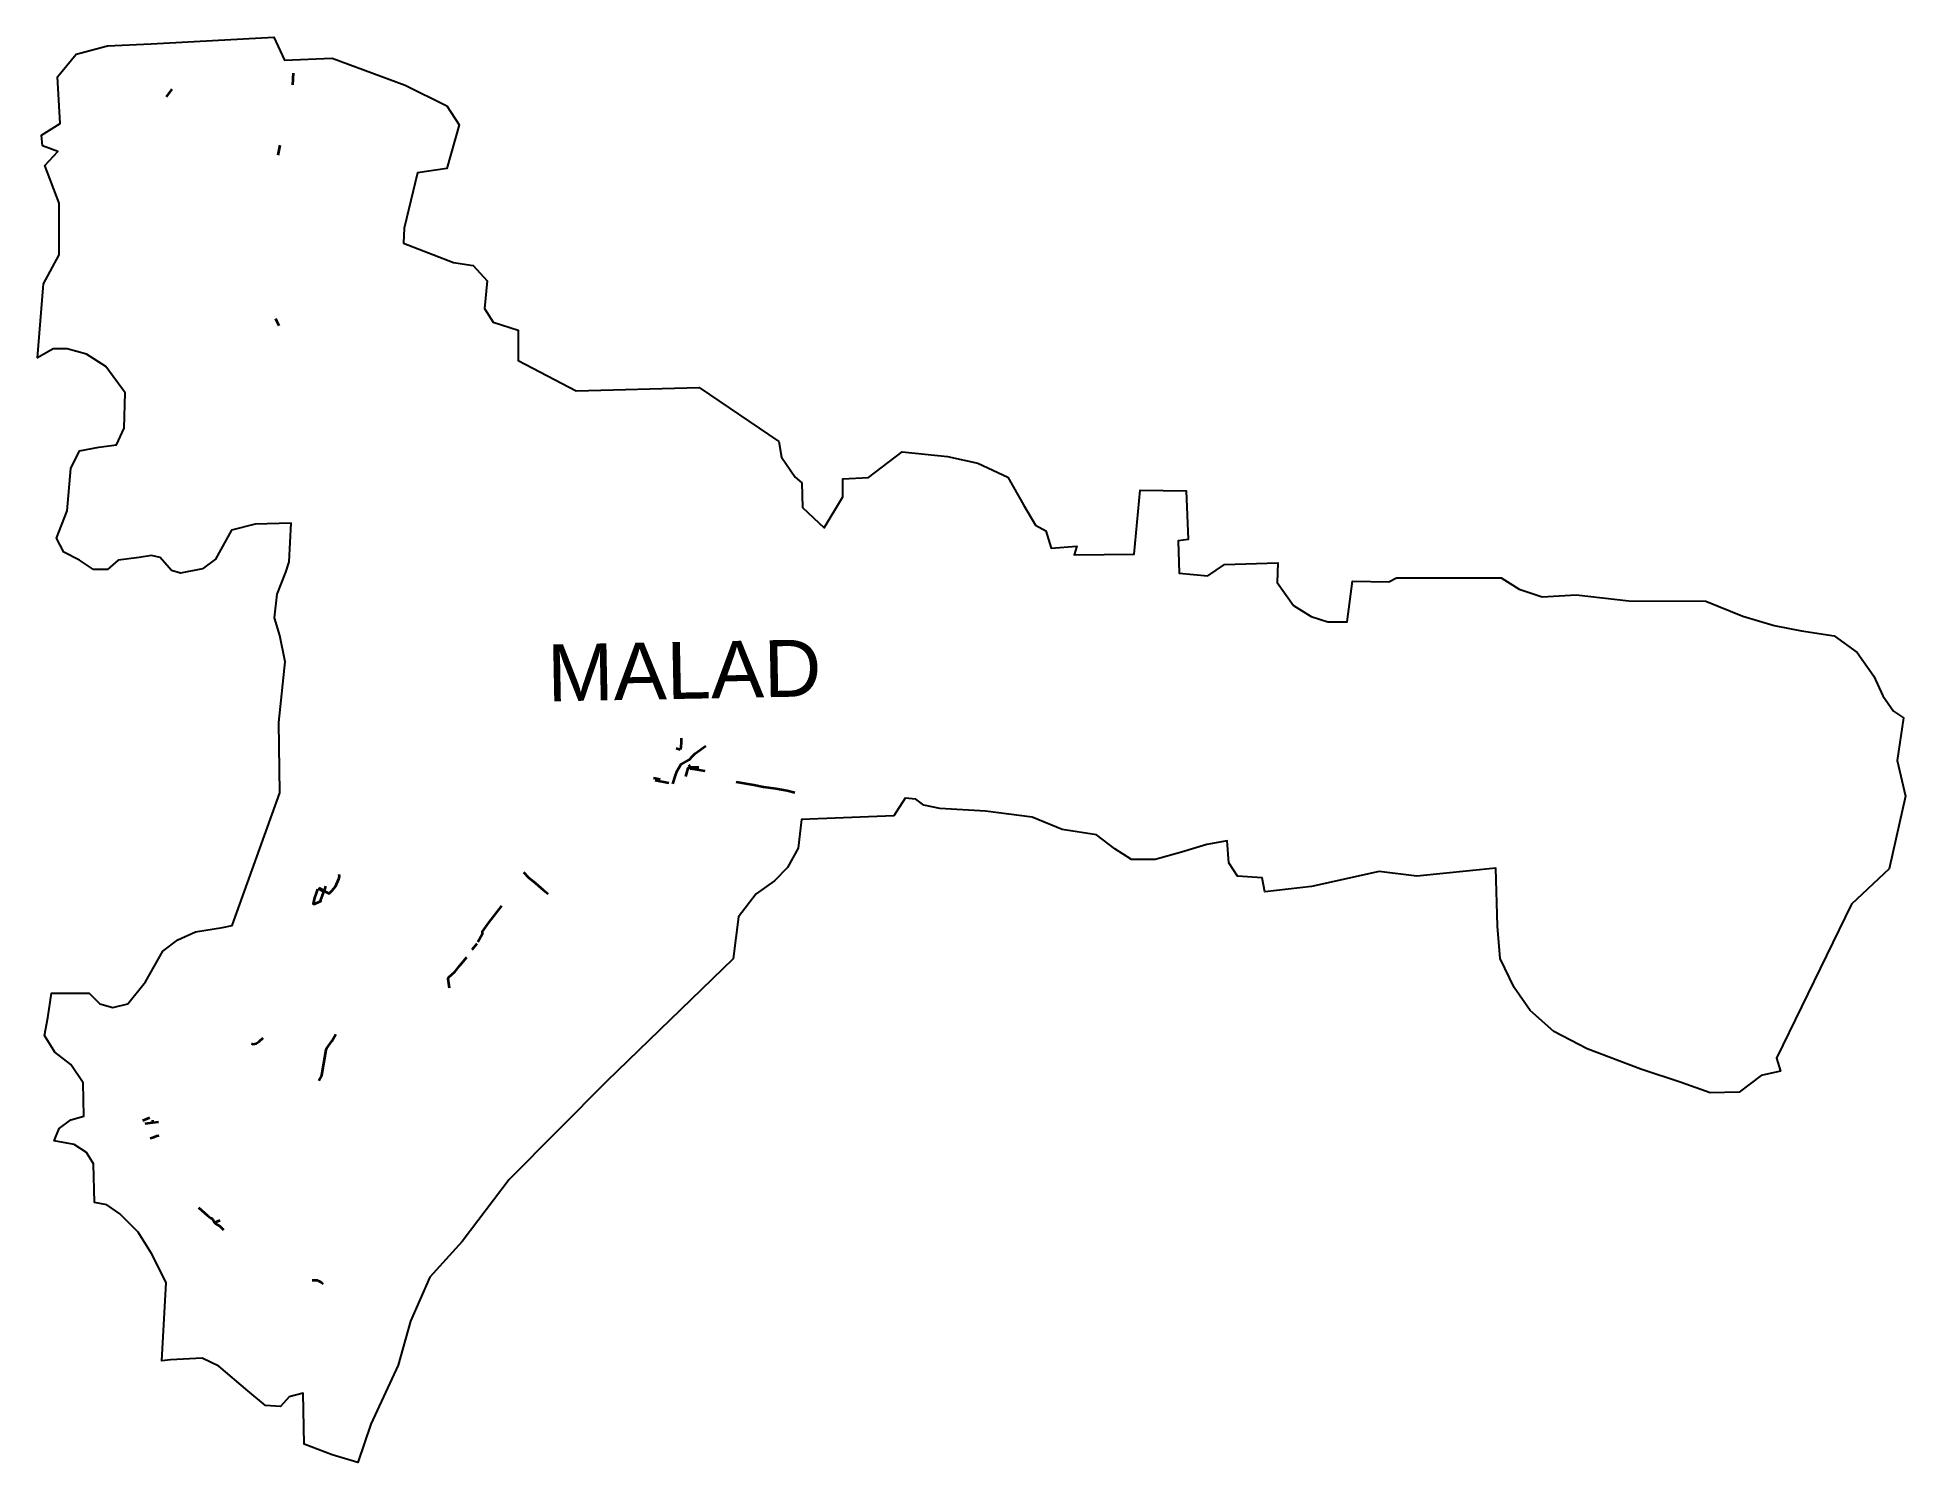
# Model space of a CAD drawing. Header units: metres. Extents: x 266585 to 279238, y 2117616 to 2127268.
import ezdxf

# ---------------------------------------------------------------- set-up
doc = ezdxf.new("R2010")
doc.units = ezdxf.units.M
doc.layers.add('BUND', color=7, linetype='Continuous', true_color=0x81007c)
doc.layers.add('village', color=3, linetype='Continuous')
doc.layers.add('VILLAGE NAME', color=250, linetype='Continuous')

msp = doc.modelspace()

# ---------------------------------------------------------------- linework, layer by layer
at = {"color": 3}
msp.add_lwpolyline([(266848, 2127155), (267059, 2127211)], dxfattribs=at)
at = {"layer": 'BUND', "lineweight": 35}
for points in [[(268314, 2126946), (268319, 2127026)], [(267460, 2126866), (267497, 2126917)], [(268216, 2126470), (268228, 2126538)], [(268222, 2125314), (268207, 2125346), (268199, 2125362)], [(270889, 2122212), (270906, 2122268), (270918, 2122300), (270943, 2122344), (271000, 2122375), (271024, 2122403), (271040, 2122419), (271113, 2122470)], [(270911, 2122454), (270939, 2122445)], [(270943, 2122445), (270948, 2122489), (270948, 2122521)], [(270976, 2122262), (270993, 2122318), (271005, 2122329), (270998, 2122342)], [(271005, 2122329), (271009, 2122325), (271033, 2122325), (271065, 2122325)], [(271009, 2122325), (271005, 2122317), (271037, 2122313), (271105, 2122300)], [(270758, 2122253), (270802, 2122244)], [(270770, 2122237), (270861, 2122220)], [(271318, 2122227), (271438, 2122206), (271502, 2122193), (271586, 2122180), (271662, 2122167), (271714, 2122154)], [(268534, 2121483), (268562, 2121471), (268578, 2121487), (268603, 2121518), (268627, 2121570), (268632, 2121586), (268628, 2121598)], [(269878, 2121614), (269910, 2121578), (269958, 2121541), (270013, 2121492), (270045, 2121468)], [(268482, 2121500), (268474, 2121472), (268461, 2121440), (268453, 2121400), (268465, 2121400), (268497, 2121416), (268505, 2121419), (268505, 2121427), (268509, 2121439), (268522, 2121475), (268522, 2121479), (268510, 2121488), (268486, 2121504)], [(268490, 2121508), (268530, 2121487), (268538, 2121519)], [(269728, 2121386), (269643, 2121275), (269598, 2121212), (269598, 2121192), (269569, 2121140)], [(269375, 2120828), (269368, 2120892), (269372, 2120904), (269412, 2120940), (269445, 2120983), (269494, 2121039)], [(269561, 2121128), (269528, 2121089)], [(268034, 2120453), (268046, 2120449), (268066, 2120453), (268086, 2120468), (268114, 2120492)], [(268490, 2120204), (268511, 2120239), (268524, 2120319), (268541, 2120411), (268545, 2120423), (268578, 2120471), (268607, 2120518)], [(267298, 2119933), (267347, 2119953)], [(267314, 2119913), (267366, 2119920), (267406, 2119924)], [(267366, 2119920), (267367, 2119936)], [(267349, 2119812), (267373, 2119820), (267393, 2119828), (267409, 2119832)], [(267675, 2119343), (267698, 2119323), (267738, 2119290), (267758, 2119274), (267770, 2119266), (267774, 2119262), (267785, 2119241), (267793, 2119233), (267821, 2119217), (267841, 2119197), (267845, 2119193)], [(267785, 2119241), (267822, 2119257)], [(268445, 2118852), (268465, 2118851), (268477, 2118851), (268481, 2118851), (268489, 2118847), (268497, 2118843), (268509, 2118835), (268520, 2118827)]]:
    msp.add_lwpolyline(points, dxfattribs=at)
at = {"layer": 'village', "color": 3}
for points in [[(267059, 2127211, 0), (267356, 2127225, 0), (268187, 2127268, 0), (268258, 2127113, 0), (268582, 2127127, 0), (269075, 2126943, 0), (269357, 2126803, 0), (269442, 2126676, 0), (269357, 2126380, 0), (269160, 2126351, 0), (269069, 2125976, 0)], [(269069, 2125976, 0), (269064, 2125874, 0), (269403, 2125744, 0), (269537, 2125722, 0), (269631, 2125619, 0), (269613, 2125432, 0), (269671, 2125338, 0), (269840, 2125285, 0), (269840, 2125080, 0), (270233, 2124875, 0), (271067, 2124897, 0), (271607, 2124531, 0), (271624, 2124424, 0), (271718, 2124290, 0), (271763, 2124250, 0), (271767, 2124085, 0), (271914, 2123947, 0), (272039, 2124156, 0), (272039, 2124277, 0), (272213, 2124286, 0), (272441, 2124460, 0), (272748, 2124429, 0), (272954, 2124384, 0), (273157, 2124290, 0), (273264, 2124103, 0), (273344, 2123965, 0), (273416, 2123925, 0), (273451, 2123809, 0), (273625, 2123822, 0), (273607, 2123764, 0), (274013, 2123768, 0), (274053, 2124201, 0), (274366, 2124197, 0), (274379, 2123867, 0), (274312, 2123858, 0), (274317, 2123639, 0), (274513, 2123621, 0), (274624, 2123697, 0), (274986, 2123710, 0), (274981, 2123577, 0), (275093, 2123421, 0), (275213, 2123345, 0), (275325, 2123309, 0), (275457, 2123309, 0), (275492, 2123586, 0), (275738, 2123581, 0), (275791, 2123608, 0), (276500, 2123608, 0), (276621, 2123532, 0), (276777, 2123479, 0), (277007, 2123492, 0), (277363, 2123452, 0), (277885, 2123450, 0), (278135, 2123347, 0), (278349, 2123285, 0), (278532, 2123249, 0), (278755, 2123214, 0), (278911, 2123102, 0), (279023, 2122941, 0), (279085, 2122808, 0), (279156, 2122705, 0), (279223, 2122660, 0), (279182, 2122370, 0), (279238, 2122130, 0), (279126, 2121637, 0), (278872, 2121397, 0), (278364, 2120354, 0), (278391, 2120267, 0), (278259, 2120238, 0), (278110, 2120125, 0), (277914, 2120119, 0), (277717, 2120191, 0), (277444, 2120280, 0), (277081, 2120417, 0), (276855, 2120536, 0), (276695, 2120678, 0), (276588, 2120833, 0), (276492, 2121029, 0), (276475, 2121249, 0), (276463, 2121642, 0), (275927, 2121588, 0), (275672, 2121618, 0), (275214, 2121517, 0), (274899, 2121481, 0), (274881, 2121576, 0), (274714, 2121588, 0), (274655, 2121678, 0), (274643, 2121826, 0), (274506, 2121802, 0), (274334, 2121749, 0), (274155, 2121701, 0), (273995, 2121701, 0), (273882, 2121773, 0), (273757, 2121868, 0), (273525, 2121903, 0), (273323, 2121987, 0), (273007, 2122028, 0), (272698, 2122046, 0), (272588, 2122068, 0), (272535, 2122109, 0), (272463, 2122115, 0), (272386, 2121996, 0), (271761, 2121972, 0), (271738, 2121776, 0), (271666, 2121645, 0), (271577, 2121556, 0), (271452, 2121467, 0), (271333, 2121312, 0), (271298, 2121027, 0), (270441, 2120199, 0), (269781, 2119533, 0), (269462, 2119114, 0), (269242, 2118871, 0), (269111, 2118573, 0), (269028, 2118276, 0), (268843, 2117877, 0), (268754, 2117616, 0), (268582, 2117669, 0), (268391, 2117741, 0), (268385, 2118085, 0), (268290, 2118062, 0), (268231, 2117996, 0), (268130, 2118002, 0), (268011, 2118103, 0), (267814, 2118270, 0), (267701, 2118323, 0), (267487, 2118311, 0), (267428, 2118306, 0), (267458, 2118835, 0), (267357, 2119031, 0), (267268, 2119176, 0), (267144, 2119301, 0), (267054, 2119361, 0), (266971, 2119378, 0), (266965, 2119640, 0), (266918, 2119717, 0), (266834, 2119771, 0), (266698, 2119795, 0), (266733, 2119878, 0), (266811, 2119937, 0), (266900, 2119961, 0), (266894, 2120187, 0), (266811, 2120312, 0), (266704, 2120395, 0), (266632, 2120508, 0), (266656, 2120627, 0), (266680, 2120794, 0), (266935, 2120794, 0), (267007, 2120722, 0), (267096, 2120699, 0), (267197, 2120722, 0), (267316, 2120871, 0), (267435, 2121079, 0), (267536, 2121157, 0), (267655, 2121210, 0), (267839, 2121240, 0), (267905, 2121254, 0), (268226, 2122152, 0), (268220, 2122628, 0), (268262, 2123038, 0), (268226, 2123217, 0), (268190, 2123336, 0), (268208, 2123496, 0), (268268, 2123645, 0), (268291, 2123716, 0), (268303, 2123978, 0), (268059, 2123972, 0), (267899, 2123930, 0), (267792, 2123734, 0), (267703, 2123669, 0), (267554, 2123639, 0), (267494, 2123657, 0), (267417, 2123746, 0), (267358, 2123758, 0), (267274, 2123746, 0), (267132, 2123728, 0), (267060, 2123663, 0), (266965, 2123663, 0), (266870, 2123728, 0), (266763, 2123782, 0), (266715, 2123877, 0), (266787, 2124061, 0), (266811, 2124349, 0), (266870, 2124468, 0), (267001, 2124492, 0), (267120, 2124509, 0), (267173, 2124622, 0), (267179, 2124860, 0), (267048, 2125039, 0), (266918, 2125122, 0), (266787, 2125158, 0), (266692, 2125158, 0), (266585, 2125098, 0), (266626, 2125598, 0), (266733, 2125794, 0), (266733, 2126145, 0), (266636, 2126399, 0), (266723, 2126494, 0), (266620, 2126534, 0), (266612, 2126605, 0), (266739, 2126684, 0), (266721, 2127000, 0), (266848, 2127155, 0)]]:
    msp.add_polyline3d(points, dxfattribs=at)

# ---------------------------------------------------------------- texts
at = {"layer": 'VILLAGE NAME', "insert": (270034, 2123156), "char_height": 385.73, "attachment_point": 1, "rotation": 1.1028}
msp.add_mtext_dynamic_manual_height_columns('{\\fArial|b0|i0|c0|p34;MALAD}', width=2578.43, gutter_width=1929, heights=[0], dxfattribs=at)

doc.saveas('drawing.dxf')
